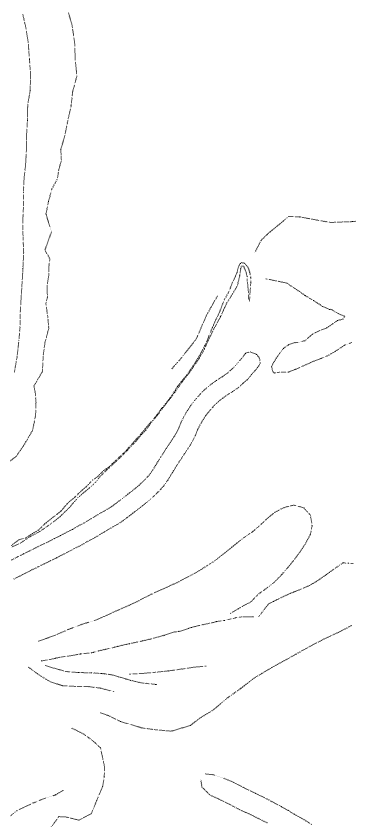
# Model space of a CAD drawing. Extents: x 682410 to 689460, y 7661803 to 7669124.
# Drawn here: x 688024.2 to 688134.9, y 7667440.4 to 7667707.4 of the extents above; entities that cross this region are included whole.
import ezdxf

# ---------------------------------------------------------------- set-up
doc = ezdxf.new("R2010")
doc.units = 0
doc.header["$MEASUREMENT"] = 0
doc.linetypes.add('DOT', pattern=[0.25, 0, -0.25])
doc.layers.add('02 TOE_Line', color=1, linetype='DOT', lineweight=20)

msp = doc.modelspace()

# ---------------------------------------------------------------- linework, layer by layer
at = {"layer": '02 TOE_Line'}
for points in [[(688021.94, 7667559.52, 4318.6), (688024.22, 7667561.28, 4318.26), (688026.65, 7667564.77, 4318.3), (688029.69, 7667569.93, 4318.39), (688030.66, 7667574.8, 4318.99), (688030.81, 7667578.9, 4319.76), (688030.61, 7667582.02, 4320.4), (688030.12, 7667584.6, 4321.1), (688032.93, 7667589.46, 4321.04), (688033.23, 7667594.94, 4321.94), (688033.77, 7667598.99, 4322.31), (688035.04, 7667603.84, 4322.2), (688034.7, 7667607.61, 4322.6), (688034.09, 7667611.94, 4323.19), (688034.58, 7667614.14, 4323.11), (688034.53, 7667617.32, 4323.36), (688034.58, 7667618.53, 4323.4), (688035.01, 7667621.19, 4323.39), (688035.06, 7667624.28, 4323.48), (688035.41, 7667626.79, 4323.41), (688033.77, 7667629.74, 4324.17), (688035.06, 7667633.4, 4323.78), (688035.94, 7667635.73, 4323.59), (688034.11, 7667641.61, 4324.7), (688034.97, 7667645.96, 4324.63), (688036.08, 7667650.02, 4324.5), (688037.9, 7667653.32, 4324.08), (688038.37, 7667656.47, 4324.23), (688039.22, 7667659.54, 4324.23), (688039.03, 7667663.19, 4324.6), (688040.29, 7667667.34, 4324.45), (688041.35, 7667672.66, 4324.48), (688042.47, 7667677.73, 4324.39), (688042.96, 7667682.24, 4324.49), (688044.36, 7667687.47, 4324.09), (688043.83, 7667692.8, 4324.59), (688043.61, 7667698.69, 4325.06), (688042.7, 7667704.65, 4325.77), (688041.5, 7667708.61, 4326.47)], [(688023.65, 7667589.25, 4324.7), (688024.56, 7667594.48, 4325.04), (688025.13, 7667599.66, 4325.37), (688025.53, 7667604.55, 4325.78), (688025.61, 7667609.43, 4326.24), (688025.92, 7667614.7, 4326.67), (688026.26, 7667619.91, 4327.02), (688026.48, 7667623.67, 4327.06), (688026.72, 7667628.79, 4327.47), (688026.51, 7667634.07, 4327.77), (688026.41, 7667639.13, 4328.33), (688026.63, 7667643.79, 4328.65), (688026.63, 7667648.89, 4329.06), (688026.87, 7667653.77, 4329.63), (688027.32, 7667657.64, 4329.94), (688027.62, 7667662.65, 4330.46), (688027.66, 7667667.68, 4331.05), (688027.97, 7667672.84, 4331.59), (688028.06, 7667677.96, 4331.91), (688028.87, 7667682.65, 4332.39), (688029.03, 7667687.86, 4332.65), (688028.64, 7667692.98, 4332.85), (688028.2, 7667698.84, 4333.53), (688027.45, 7667703.46, 4333.89), (688026.41, 7667708.05, 4334.26)], [(688181.11, 7667645.44, 4272.42), (688171.04, 7667644.4, 4275.64), (688161.79, 7667643.58, 4278.82), (688154.21, 7667643.21, 4281.44), (688143.25, 7667639.83, 4285.22), (688135.74, 7667639.17, 4287.99), (688128.42, 7667638.89, 4290.59), (688118.21, 7667640.73, 4294.36), (688114.62, 7667640.89, 4295.74), (688107.55, 7667635.02, 4298.42), (688105.42, 7667632.93, 4299.23), (688103.36, 7667628.85, 4299.76)], [(688101.61, 7667612.75, 4302.08), (688101.72, 7667614.9, 4301.84), (688101.9, 7667617.14, 4301.57), (688102.05, 7667619.11, 4301.56), (688101.99, 7667620.79, 4301.48), (688101.66, 7667622.38, 4301.24), (688101.21, 7667623.8, 4301.12), (688100.54, 7667624.7, 4301.04), (688099.95, 7667625.35, 4301.61), (688099, 7667625.58, 4302.03), (688098.52, 7667625.24, 4302.12), (688098.11, 7667624.49, 4302.19), (688097.67, 7667623.21, 4302.42), (688097.48, 7667622.24, 4302.63), (688096.79, 7667620.71, 4303.08), (688095.9, 7667618.87, 4303.63), (688094.68, 7667615.75, 4303.75), (688093.21, 7667613.15, 4303.91), (688091.78, 7667609.42, 4303.63), (688090.48, 7667606.66, 4303.44), (688089.24, 7667603.94, 4303.25), (688087.96, 7667600.73, 4302.99), (688086.78, 7667597.94, 4302.77), (688085.14, 7667594.89, 4302.96), (688082.88, 7667591.32, 4303.34), (688080.7, 7667588.16, 4303.66), (688077.69, 7667584.46, 4303.99), (688075.51, 7667580.95, 4304.41), (688074.12, 7667579.23, 4304.64), (688072.37, 7667577.12, 4304.86), (688070.16, 7667574.07, 4305.3), (688068.33, 7667572, 4305.6), (688064.93, 7667567.95, 4305.63), (688064.46, 7667567.46, 4305.72), (688064.03, 7667566.97, 4305.76), (688063, 7667565.82, 4305.93), (688061.93, 7667564.61, 4306.12), (688060.83, 7667563.28, 4306.46), (688059.02, 7667561.59, 4306.66), (688057.29, 7667559.97, 4306.8), (688054.89, 7667557.7, 4307.07), (688053.22, 7667556.56, 4307.19), (688051.09, 7667554.43, 4307.59), (688049.47, 7667553.34, 4307.72), (688047.41, 7667551.18, 4308.08), (688045.78, 7667549.79, 4308.2), (688043.54, 7667547.62, 4308.52), (688041.86, 7667546.25, 4308.87), (688040.44, 7667544.78, 4308.92), (688039.16, 7667543.19, 4309.14), (688037.71, 7667542.04, 4309.14), (688035.21, 7667540.13, 4309.49), (688033.73, 7667538.91, 4309.53), (688031.54, 7667536.76, 4309.85), (688029.61, 7667535.72, 4309.89), (688027.28, 7667534.14, 4310.15), (688025.2, 7667533.68, 4310.43), (688022.61, 7667531.71, 4310.57)], [(688101.28, 7667613.41, 4302.12), (688101.28, 7667615.6, 4301.76), (688101.09, 7667617.52, 4301.54), (688100.88, 7667619.42, 4301.34), (688100.85, 7667620.97, 4301.19), (688100.38, 7667622.63, 4301.09), (688099.92, 7667623.74, 4301.1), (688099.61, 7667624.44, 4301.02), (688098.89, 7667624.41, 4301.1), (688098.68, 7667623.51, 4301.24), (688098.35, 7667621.22, 4301.5), (688097.62, 7667618.01, 4302.17), (688096.04, 7667615.27, 4302.08), (688094.1, 7667612.22, 4302.01), (688091.96, 7667607.57, 4302.2), (688090.03, 7667604.03, 4302.39), (688087.87, 7667599.7, 4302.59), (688086.67, 7667596.88, 4302.75), (688084.9, 7667593.78, 4303.13), (688083.5, 7667591.73, 4303.26), (688082.07, 7667589.62, 4303.43), (688080.74, 7667587.83, 4303.6), (688079.47, 7667586.25, 4303.76), (688077.16, 7667583, 4303.99), (688075.01, 7667580.05, 4304.49), (688073.27, 7667577.89, 4304.88), (688071.2, 7667575.12, 4305.29), (688069.9, 7667573.56, 4305.32), (688068.31, 7667571.51, 4305.65), (688067.12, 7667569.84, 4305.83), (688065.77, 7667568.52, 4305.93), (688063.87, 7667566.16, 4306.13), (688062.42, 7667564.74, 4306.38), (688060.9, 7667563.1, 4306.33), (688058.48, 7667560.65, 4306.88), (688056.32, 7667558.68, 4307.15), (688054.21, 7667556.71, 4307.22), (688052.19, 7667554.76, 4307.5), (688050.26, 7667552.33, 4307.68), (688044.73, 7667547.62, 4308.5), (688041.99, 7667544.44, 4308.86), (688038.8, 7667541.3, 4309.31), (688035.61, 7667538.83, 4309.54), (688032.04, 7667536.34, 4309.77), (688029, 7667534.79, 4310.07), (688025.69, 7667532.54, 4310.62), (688022.72, 7667531.16, 4310.77)], [(688107.06, 7667620.19, 4302.41), (688113.88, 7667618.82, 4302.43), (688118.15, 7667615.98, 4302.43), (688120.03, 7667614.65, 4302.19), (688122.84, 7667612.98, 4302.36), (688125.83, 7667611.06, 4302.2), (688128.11, 7667610.05, 4302.02), (688128.74, 7667610.08, 4302.05), (688130.08, 7667609.12, 4302.02), (688130.97, 7667608.69, 4301.72), (688133.2, 7667607.77, 4301.81), (688132.55, 7667606.81, 4301.92), (688130.76, 7667606.33, 4302.09), (688129.09, 7667605.18, 4302.02), (688127.15, 7667603.87, 4302.11), (688125.19, 7667603.16, 4302.26), (688122.47, 7667601.84, 4302.55), (688120.02, 7667599.68, 4302.64), (688117.9, 7667599.07, 4302.79), (688116.75, 7667599.04, 4302.72), (688114.67, 7667598.38, 4302.89), (688112.86, 7667597.13, 4303.13), (688111.76, 7667595.67, 4303.28), (688110.43, 7667593.8, 4303.35), (688109.76, 7667592.69, 4303.41), (688108.95, 7667591.13, 4303.41), (688109.23, 7667589.6, 4303.44), (688109.81, 7667588.92, 4303.28), (688111.48, 7667589.2, 4303.22), (688114.56, 7667589.25, 4303.22), (688116.76, 7667590.13, 4303.04), (688119.64, 7667591.4, 4302.76), (688123.06, 7667592.92, 4302.46), (688125.65, 7667593.91, 4302.22), (688126.98, 7667594.39, 4302.12), (688130.13, 7667596.16, 4302.21), (688133.07, 7667598.14, 4301.78), (688135.56, 7667599.09, 4301.86)], [(688075.87, 7667590.34, 4305.72), (688079.13, 7667594.1, 4305.02), (688083.99, 7667600.28, 4304.06), (688087.28, 7667607.99, 4303.76), (688091.03, 7667614.61, 4303.23)], [(688022.7, 7667526.91, 4312.28), (688024.68, 7667527.92, 4312.06), (688026.74, 7667528.99, 4311.84), (688028.77, 7667529.96, 4311.64), (688030.78, 7667531, 4311.43), (688032.96, 7667532.06, 4311.24), (688034.91, 7667532.96, 4311.1), (688036.91, 7667534.02, 4310.9), (688038.91, 7667535.01, 4310.77), (688040.92, 7667536.1, 4310.59), (688042.88, 7667537.08, 4310.46), (688044.75, 7667538.16, 4310.3), (688046.69, 7667539.17, 4310.11), (688048.29, 7667540.12, 4309.94), (688050.7, 7667541.58, 4309.67), (688055.71, 7667544.5, 4309.1), (688057.45, 7667545.8, 4308.91), (688059.39, 7667547.29, 4308.73), (688061.31, 7667548.76, 4308.58), (688063.3, 7667550.31, 4308.33), (688065.12, 7667551.83, 4308.08), (688066.84, 7667553.5, 4307.85), (688068.34, 7667555.09, 4307.67), (688069.57, 7667556.82, 4307.48), (688070.92, 7667559.05, 4307.29), (688072.42, 7667561.43, 4307.1), (688074, 7667563.91, 4306.89), (688075.6, 7667566.28, 4306.65), (688076.93, 7667568.31, 4306.47), (688077.96, 7667570.24, 4306.29), (688079.01, 7667572.85, 4306.02), (688080.52, 7667575.68, 4305.82), (688082.25, 7667578.35, 4305.59), (688084.21, 7667580.79, 4305.46), (688086.31, 7667583.07, 4305.27), (688088.52, 7667584.95, 4305.14), (688090.65, 7667586.49, 4304.98), (688092.63, 7667587.75, 4304.82), (688094.04, 7667588.71, 4304.66), (688095.36, 7667589.92, 4304.5), (688096.71, 7667591.08, 4304.34), (688097.8, 7667592.45, 4304.15), (688099.14, 7667593.93, 4304.03), (688100.3, 7667595.54, 4303.88), (688101.86, 7667595.92, 4303.84), (688103.99, 7667595.1, 4303.79), (688104.93, 7667593.86, 4303.83), (688105.17, 7667592.03, 4303.88), (688103.81, 7667590.14, 4304.03), (688102.38, 7667588.57, 4304.15), (688101.06, 7667586.9, 4304.34), (688099.34, 7667585.43, 4304.5), (688097.77, 7667584, 4304.66), (688095.94, 7667582.75, 4304.82), (688094.02, 7667581.53, 4304.98), (688092.23, 7667580.23, 4305.14), (688090.47, 7667578.74, 4305.27), (688088.76, 7667576.88, 4305.46), (688087.11, 7667574.83, 4305.59), (688085.69, 7667572.63, 4305.82), (688084.45, 7667570.31, 4306.02), (688083.41, 7667567.71, 4306.29), (688082.1, 7667565.25, 4306.47), (688080.59, 7667562.96, 4306.65), (688079.02, 7667560.62, 4306.89), (688077.49, 7667558.22, 4307.1), (688076.03, 7667555.9, 4307.29), (688074.59, 7667553.53, 4307.48), (688073, 7667551.28, 4307.67), (688071.11, 7667549.28, 4307.85), (688069.13, 7667547.36, 4308.08), (688067.06, 7667545.64, 4308.33), (688064.98, 7667544.02, 4308.58), (688063.04, 7667542.53, 4308.73), (688061.06, 7667541.01, 4308.91), (688059.02, 7667539.49, 4309.1), (688053.77, 7667536.42, 4309.67), (688051.38, 7667534.97, 4309.94), (688049.6, 7667533.93, 4310.11), (688047.64, 7667532.9, 4310.3), (688045.72, 7667531.79, 4310.46), (688043.69, 7667530.78, 4310.59), (688041.68, 7667529.69, 4310.77), (688039.65, 7667528.68, 4310.9), (688037.58, 7667527.58, 4311.1), (688035.53, 7667526.63, 4311.24), (688033.47, 7667525.63, 4311.43), (688031.44, 7667524.59, 4311.64), (688029.42, 7667523.62, 4311.84), (688027.41, 7667522.58, 4312.06), (688025.4, 7667521.56, 4312.28), (688023.43, 7667520.56, 4312.52)], [(688095.29, 7667509.2, 4301.7), (688099.35, 7667511.58, 4301.68), (688102.12, 7667513.02, 4301.93), (688104.44, 7667515.53, 4301.89), (688107.02, 7667517.36, 4301.93), (688109.68, 7667519.4, 4301.98), (688112.25, 7667522, 4302.02), (688114.21, 7667524.3, 4302.03), (688116.15, 7667526.65, 4302.09), (688118.37, 7667529.61, 4302.21), (688120.17, 7667532.35, 4302.3), (688121.79, 7667535.38, 4302.43), (688122.36, 7667538.41, 4302.54), (688121.8, 7667541.74, 4302.79), (688119.6, 7667544.23, 4303.25), (688116.27, 7667545.12, 4303.89), (688113.05, 7667544.31, 4304.41), (688109.87, 7667542.68, 4304.85), (688107.48, 7667540.67, 4305.21), (688105.07, 7667538.4, 4305.57), (688102.55, 7667536.25, 4305.97), (688099.7, 7667534.31, 4306.31), (688090.11, 7667526.65, 4307.5), (688084.11, 7667522.86, 4308.08), (688077.89, 7667519.56, 4308.63), (688068.69, 7667515.4, 4309.34), (688063.89, 7667512.86, 4309.87), (688057.38, 7667510, 4310.56), (688050.93, 7667507.06, 4311.16), (688046.14, 7667505.59, 4311.58), (688041.71, 7667503.95, 4311.92), (688037.04, 7667501.9, 4312.22), (688031.65, 7667499.92, 4312.89)], [(688104.69, 7667508.05, 4301.58), (688104.67, 7667508.12, 4301.58), (688105.87, 7667509.68, 4301.65), (688106.13, 7667510.01, 4301.67), (688106.2, 7667510.11, 4301.67), (688107.91, 7667512.37, 4301.74), (688109.56, 7667513.17, 4301.77), (688110.11, 7667513.45, 4301.77), (688110.59, 7667513.68, 4301.78), (688110.77, 7667513.77, 4301.78), (688113.03, 7667514.86, 4301.8), (688114.07, 7667515.36, 4301.8), (688114.64, 7667515.65, 4301.8), (688115.2, 7667515.87, 4301.8), (688115.62, 7667516.02, 4301.8), (688116.24, 7667516.26, 4301.8), (688117.97, 7667516.93, 4301.79), (688118.8, 7667517.3, 4301.79), (688121.44, 7667518.46, 4301.77), (688121.57, 7667518.52, 4301.77), (688121.89, 7667518.7, 4301.77), (688122.66, 7667519.15, 4301.77), (688124.18, 7667520.03, 4301.78), (688124.49, 7667520.25, 4301.78), (688124.97, 7667520.59, 4301.78), (688126.89, 7667521.95, 4301.79), (688128.17, 7667522.86, 4301.8), (688128.57, 7667523.14, 4301.8), (688129.45, 7667523.76, 4301.81), (688131.74, 7667525.37, 4301.81), (688132.08, 7667525.62, 4301.81), (688132.6, 7667525.99, 4301.81), (688132.78, 7667525.97, 4301.81), (688134.47, 7667525.82, 4301.79), (688136.11, 7667525.69, 4301.78)], [(688032.56, 7667493.42, 4314.22), (688032.59, 7667493.42, 4314.21), (688034.11, 7667493.67, 4313.83), (688034.79, 7667493.78, 4313.66), (688037.24, 7667494.3, 4312.97), (688037.28, 7667494.31, 4312.96), (688039.03, 7667494.7, 4312.47), (688040.07, 7667494.88, 4312.22), (688041.44, 7667495.04, 4311.94), (688043.94, 7667495.41, 4311.48), (688045.02, 7667495.66, 4311.22), (688045.49, 7667495.72, 4311.14), (688045.59, 7667495.73, 4311.12), (688049.22, 7667496.13, 4310.48), (688049.64, 7667496.24, 4310.35), (688049.75, 7667496.27, 4310.32), (688050.03, 7667496.36, 4310.24), (688051.61, 7667496.77, 4309.85), (688053.85, 7667497.28, 4309.36), (688055.01, 7667497.55, 4309.11), (688056.91, 7667498.02, 4308.69), (688057.74, 7667498.21, 4308.51), (688057.91, 7667498.25, 4308.47), (688060.68, 7667498.92, 4307.88), (688061.81, 7667499.15, 4307.67), (688062.09, 7667499.21, 4307.61), (688063.03, 7667499.4, 4307.43), (688065.99, 7667500.04, 4306.83), (688066.17, 7667500.08, 4306.79), (688066.2, 7667500.09, 4306.78), (688068.71, 7667500.69, 4306.31), (688069.81, 7667500.98, 4306.08), (688069.91, 7667501, 4306.06), (688071.54, 7667501.43, 4305.72), (688073.45, 7667501.96, 4305.31), (688074.15, 7667502.19, 4305.14), (688074.41, 7667502.28, 4305.07), (688076.41, 7667502.96, 4304.58), (688077.97, 7667503.2, 4304.4), (688078.11, 7667503.25, 4304.37), (688078.24, 7667503.22, 4304.3), (688081.51, 7667504.25, 4303.59), (688082.22, 7667504.51, 4303.41), (688082.35, 7667504.54, 4303.39), (688086.11, 7667505.44, 4302.57), (688086.45, 7667505.52, 4302.5), (688086.91, 7667505.61, 4302.41), (688089.87, 7667506.24, 4301.81), (688090.64, 7667506.48, 4301.71), (688091.45, 7667506.58, 4301.71), (688091.79, 7667506.64, 4301.7), (688093.36, 7667506.87, 4301.67), (688095.12, 7667507.3, 4301.64), (688096.85, 7667507.7, 4301.63), (688097, 7667507.73, 4301.62), (688097.9, 7667507.95, 4301.61), (688099.11, 7667508.02, 4301.59), (688102.44, 7667508.11, 4301.6), (688102.64, 7667508.05, 4301.6), (688102.65, 7667508.05, 4301.6), (688102.78, 7667508.04, 4301.61), (688103.06, 7667508.04, 4301.6)], [(688135.49, 7667505.19, 4311.81), (688130.96, 7667502.85, 4311.8), (688126.99, 7667501.03, 4311.75), (688121.09, 7667497.99, 4311.8), (688116.97, 7667495.63, 4311.82), (688113.29, 7667493.61, 4311.72), (688108.83, 7667491.14, 4311.8), (688103.1, 7667487.71, 4311.98), (688098.75, 7667484.34, 4311.99), (688094.25, 7667481.13, 4311.76), (688089.53, 7667477.13, 4311.58), (688085.15, 7667474.46, 4311.3), (688081.95, 7667471.99, 4311.37), (688075.66, 7667470.13, 4311.48), (688070.86, 7667470.55, 4311.69), (688065.99, 7667471.17, 4311.76), (688062.98, 7667472.12, 4312), (688058.81, 7667473.34, 4311.94), (688054.9, 7667475.25, 4312.55), (688051.96, 7667476.32, 4312.94)], [(688028.35, 7667491.32, 4313.59), (688031.9, 7667488.72, 4313.51), (688035.5, 7667486.53, 4313.36), (688039.68, 7667485.18, 4312.95), (688043.84, 7667484.99, 4312.57), (688048.29, 7667484.89, 4312.16), (688052.3, 7667484.38, 4311.8), (688056.74, 7667483.2, 4311.31)], [(688033.94, 7667491.92, 4314.63), (688036.81, 7667491.02, 4313.99), (688037.46, 7667490.8, 4313.85), (688038.85, 7667490.44, 4313.63), (688040.88, 7667489.91, 4313.31), (688040.91, 7667489.9, 4313.31), (688043.65, 7667489.66, 4313.1), (688044.49, 7667489.59, 4313.03), (688045.04, 7667489.56, 4313), (688047.94, 7667489.51, 4312.72), (688048.95, 7667489.5, 4312.63), (688049.25, 7667489.48, 4312.59), (688052.66, 7667489.23, 4312.18), (688053.26, 7667489.19, 4312.11), (688053.49, 7667489.19, 4312.09), (688053.53, 7667489.18, 4312.08), (688054.12, 7667489.09, 4311.98), (688056.36, 7667488.74, 4311.57), (688057.38, 7667488.41, 4311.5), (688057.77, 7667488.28, 4311.48), (688058.04, 7667488.2, 4311.45), (688058.34, 7667488.11, 4311.43), (688060.57, 7667487.45, 4311.24), (688062.12, 7667486.99, 4311.11), (688062.21, 7667486.97, 4311.1), (688063.86, 7667486.57, 4310.98), (688065.89, 7667486.12, 4310.79), (688066.61, 7667486.06, 4310.72), (688067.22, 7667486, 4310.67), (688070.03, 7667485.69, 4310.46), (688070.29, 7667485.66, 4310.44), (688070.47, 7667485.64, 4310.42), (688070.64, 7667485.59, 4310.41), (688070.83, 7667485.55, 4310.4), (688070.97, 7667485.51, 4310.39)], [(688061.84, 7667489.07, 4311.11), (688066.03, 7667489.27, 4310.78), (688070.02, 7667489.63, 4310.45), (688074.7, 7667490.1, 4310.05), (688078.82, 7667490.69, 4309.64), (688083.27, 7667491.36, 4309.2), (688087.3, 7667491.68, 4308.78)], [(688042.73, 7667471.09, 4312.68), (688046.38, 7667469.31, 4312.45), (688049.53, 7667467.06, 4312.14), (688052.22, 7667464.56, 4311.74), (688053.49, 7667458.44, 4311.45), (688053.46, 7667455.05, 4310.66), (688052.9, 7667451.72, 4309.85), (688050.89, 7667447, 4309.36), (688049.17, 7667442.77, 4308.82), (688045.02, 7667440.6, 4308.65), (688040.65, 7667441.69, 4308.24), (688038.38, 7667441.77, 4308.1), (688035.46, 7667437.78, 4307.82)], [(688122.16, 7667439.19, 4310.78), (688120.02, 7667440.56, 4310.54), (688116.66, 7667442.45, 4310.61), (688114.4, 7667443.82, 4310.67), (688112.18, 7667445.08, 4310.59), (688109, 7667446.79, 4310.76), (688106.85, 7667447.91, 4310.68), (688103.54, 7667449.52, 4310.58), (688099.52, 7667451.46, 4310.75), (688096.44, 7667453.09, 4310.72), (688093.13, 7667454.49, 4310.8), (688090.11, 7667455.55, 4310.74), (688089.09, 7667455.74, 4310.6), (688086.77, 7667455.94, 4310.72)], [(688085.46, 7667454.03, 4310.66), (688085.85, 7667451.57, 4310.48), (688088.51, 7667448.93, 4310.23), (688092.02, 7667447.33, 4310.27), (688095.38, 7667445.63, 4310.22), (688098.58, 7667443.93, 4310.05), (688102.18, 7667442.36, 4310.13), (688104.48, 7667441.16, 4310.11), (688107.87, 7667439.53, 4310.13)], [(687965.47, 7667447.27, 4313.64), (687970.28, 7667448.02, 4313.96), (687975.05, 7667448.82, 4314.2), (687979.68, 7667449.74, 4314.46), (687984.18, 7667450.52, 4314.74), (687988.5, 7667451.03, 4314.9), (687992.63, 7667451.34, 4314.92), (687998.23, 7667451.79, 4314.82), (688000.35, 7667451.33, 4314.77), (688002.12, 7667451.09, 4314.89), (688005.3, 7667449.87, 4314.77), (688008.54, 7667448.3, 4314.1), (688010.97, 7667446.72, 4313.81), (688013.7, 7667445.17, 4313.39), (688016.63, 7667444.18, 4313), (688017.91, 7667443.18, 4313.01), (688020.56, 7667440.56, 4312.67), (688024.43, 7667443.72, 4312.46), (688029.74, 7667446.26, 4312.43), (688034.13, 7667447.97, 4312.49), (688037.39, 7667449.03, 4312.34), (688039.83, 7667450.52, 4312.43)]]:
    msp.add_polyline3d(points, dxfattribs=at)

doc.saveas('drawing.dxf')
